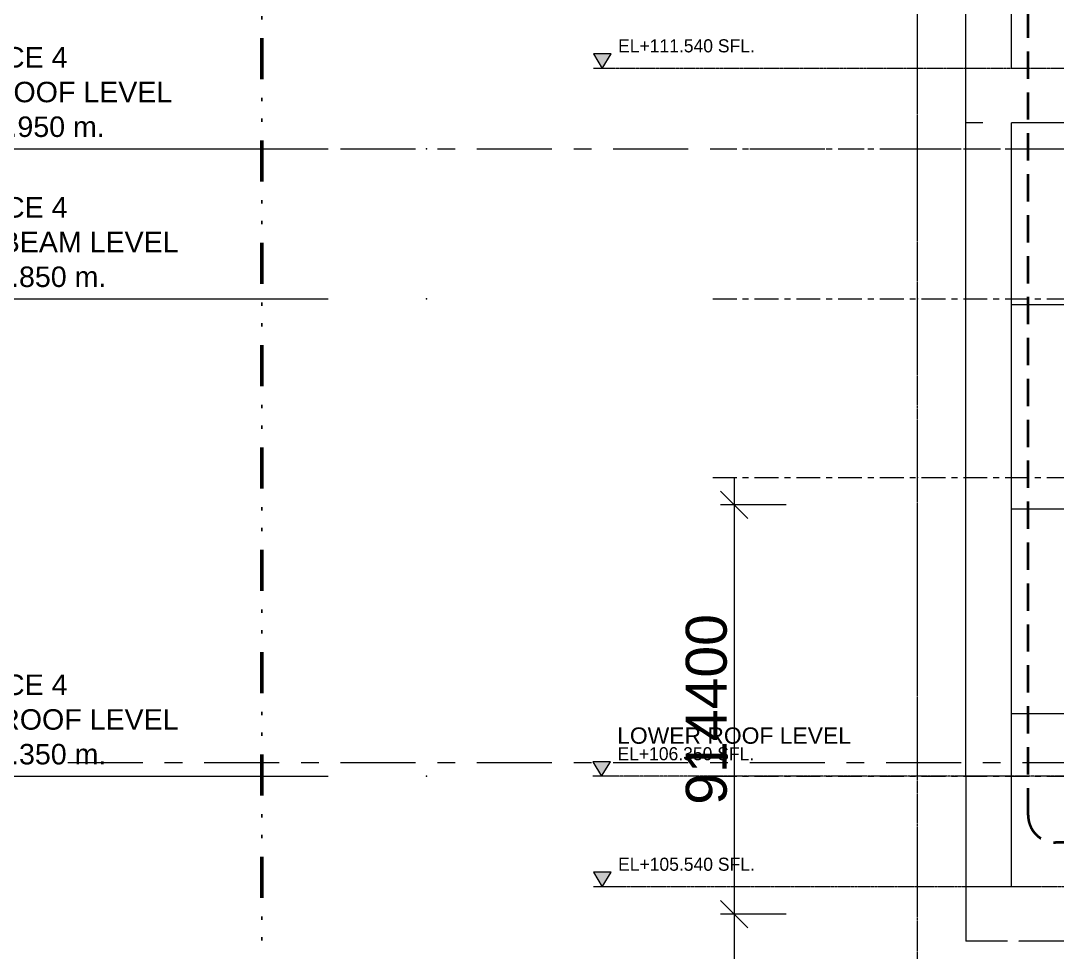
# Model space of a CAD drawing. Header units: millimetres. Extents: x 663313 to 1226001, y 1431724 to 1620898.
# Drawn here: x 946318 to 953918, y 1512665 to 1519494 of the extents above; entities that cross this region are included whole.
import ezdxf
from ezdxf.enums import TextEntityAlignment as Align

# ---------------------------------------------------------------- set-up
doc = ezdxf.new("R2010")
doc.units = ezdxf.units.MM
for name, pattern in [('CENTER', [50.8, 31.75, -6.35, 6.35, -6.35]), ('DPA_Boundary Line 100', [750, 0, -150, 300, -150, 0, -150]), ('DPA_Grid _ Level 100', [1000, 550, -160, 130, -160]), ('DPA_Hidden 50', [300, 200, -100]), ('Grid Line', [22.225, 12.7, -3.175, 3.175, -3.175]), ('HIDDEN', [0.375, 0.25, -0.125]), ('TA_GL_000.70000', [1.925, 0.7, -0.175, 0.175, -0.175, 0.7])]:
    doc.linetypes.add(name, pattern=pattern)
doc.layers.get('Defpoints').update_dxf_attribs({"color": 140})
doc.layers.add('000 - 0_HIDE_OBJ_FRAMING_DEF_SUB', color=1, linetype='Continuous', plot=False)
for name, color, linetype in [('000 - 0_SYM_DWG_GRIDLINE_MAIN_COLOR_251', 251, 'Continuous'), ('000 - 0_SYM_DWG_LEVEL_MAIN_COLOR_2', 2, 'Continuous'), ('000 - 0_SYM_DWG_LEVEL_TEXT', 3, 'Continuous'), ('000 - 0_SYM_DWG_SLOPE-SYM_TEXT_COLOR_3', 3, 'Continuous'), ('000 - GRID', 251, 'CENTER')]:
    doc.layers.add(name, color=color, linetype=linetype)
doc.styles.add('ANGSANA', font='angsana.shx', dxfattribs={"width": 0.9})
doc.styles.add('Arial', font='arial.ttf')
doc.styles.add('Arial_1', font='arial.ttf', dxfattribs={"height": 125})
doc.styles.add('Arial_2', font='arial.ttf', dxfattribs={"height": 300})
doc.styles.add('TA', font='', dxfattribs={"height": 4.5})
doc.styles.get('TA').set_extended_font_data('Cordia New')
doc.dimstyles.new('Dim - 40 - End', dxfattribs={"dimscale": 0.04, "dimtxt": 3, "dimasz": 1, "dimexe": 0, "dimexo": 2.5, "dimgap": 1.5, "dimtad": 1, "dimdec": 0, "dimlfac": 1000, "dimzin": 1, "dimdsep": 46, "dimtxsty": 'Arial', "dimblk": 'END', "dimcen": 0.09, "dimclrd": 1, "dimclre": 49, "dimclrt": 3, "dimadec": 0, "dimazin": 0, "dimtfac": 1, "dimtdec": 0, "dimtix": 1, "dimtofl": 0, "dimtmove": 2, "dimatfit": 3, "dimfxl": 1, "dimtfill": 1, "dimtfillclr": 256, "dimtolj": 1, "dimtzin": 0, "dimarcsym": 0})
doc.dimstyles.new('DPA-DIM-3_0_T-T', dxfattribs={"dimscale": 304.8, "dimtxt": 1.004192, "dimasz": 0.656168, "dimexe": 0.328084, "dimexo": 0.0625, "dimgap": 0.164042, "dimtad": 1, "dimdec": 0, "dimlfac": 304.8, "dimzin": 0, "dimdsep": 46, "dimtxsty": 'Arial_2', "dimblk1": 'OBLIQUE', "dimblk2": 'OBLIQUE', "dimsah": 1, "dimcen": 0.09, "dimdle": 0.656168, "dimadec": 8, "dimazin": 0, "dimtfac": 1, "dimtdec": 4, "dimtix": 1, "dimtmove": 0, "dimatfit": 3, "dimfxl": 0.004306, "dimfxlon": 1, "dimtvp": 1, "dimtolj": 1, "dimtzin": 0, "dimarcsym": 2})

# ---------------------------------------------------------------- blocks, each defined once
blk = doc.blocks.new('*U4822')
at = {"layer": '000 - 0_SYM_DWG_GRIDLINE_MAIN_COLOR_251', "color": 0, "linetype": 'ByBlock', "ltscale": 5}
blk.add_line((20, 0), (-303.2, 0), dxfattribs=at)
at = {"style": 'TA', "flags": 1}
blk.add_attdef('LOCATION', (6, -6), '', height=4.5, rotation=270, dxfattribs=at)
at = {"layer": '000 - 0_SYM_DWG_SLOPE-SYM_TEXT_COLOR_3', "style": 'Arial'}
blk.add_attdef('GRID-HEAD', text='', height=4, rotation=90, dxfattribs=at).set_placement((40, 0), align=Align.MIDDLE_CENTER)
blk = doc.blocks.new('*U4825')
at = {"layer": '000 - 0_SYM_DWG_GRIDLINE_MAIN_COLOR_251', "color": 0, "linetype": 'ByBlock', "ltscale": 5}
blk.add_line((30, 0), (-326, 0), dxfattribs=at)
at = {"layer": '000 - 0_SYM_DWG_GRIDLINE_MAIN_COLOR_251', "color": 0}
blk.add_point((0, 0), dxfattribs=at)
at = {"style": 'TA', "flags": 1}
blk.add_attdef('LOCATION', (6, -6), '', height=4.5, rotation=270, dxfattribs=at)
blk = doc.blocks.new('*U4821')
at = {"layer": '000 - 0_SYM_DWG_LEVEL_MAIN_COLOR_2'}
blk.add_hatch(color=256, dxfattribs=at).paths.add_polyline_path([(-80.41, 5.18), (-83.4, 0), (-86.39, 5.18)])
blk.add_point((0, 0))
at = {"layer": '000 - 0_SYM_DWG_GRIDLINE_MAIN_COLOR_251'}
blk.add_lwpolyline([(-83.4, 0), (-23.4, 0), (-18.9, 0), (-14.4, 0)], dxfattribs=at)
at = {"layer": '000 - 0_SYM_DWG_LEVEL_MAIN_COLOR_2', "lineweight": 25}
for p, q in [((-80.41, 5.18), (-86.39, 5.18)), ((-86.39, 5.18), (-83.4, 0)), ((-83.4, 0), (-80.41, 5.18))]:
    blk.add_line(p, q, dxfattribs=at)
at = {"layer": '000 - 0_SYM_DWG_LEVEL_TEXT', "style": 'Arial_1'}
for tag, p in [('LV_NAME_1', (-79.18, 11.92)), ('LV_NAME_2', (-79.19, 6.83)), ('LV_NAME_3', (-79.2, 1.74))]:
    blk.add_attdef(tag, p, '', height=3, dxfattribs=at)
blk = doc.blocks.new('W-1-PP18-ST_ENT4_REV00_20260602-145720_ELEVATION_3_DIMS')
at = {"color": 6, "xscale": 50, "yscale": 50, "zscale": 50}
for p, values in [((-18400, 110950), {'LV_NAME_1': 'ENTRANCE 4', 'LV_NAME_2': 'UPPER ROOF LEVEL', 'LV_NAME_3': 'FFL +110.950 m.'}), ((-18400, 109850), {'LV_NAME_1': 'ENTRANCE 4', 'LV_NAME_2': 'TOP OF BEAM LEVEL', 'LV_NAME_3': 'SFL +109.850 m.'}), ((-18400, 106350), {'LV_NAME_1': 'ENTRANCE 4', 'LV_NAME_2': 'LOWER ROOF LEVEL', 'LV_NAME_3': 'SFL +106.350 m.'})]:
    blk.add_blockref('*U4821', p, dxfattribs=at).add_auto_attribs(values)
at = {"layer": '000 - GRID', "linetype": 'TA_GL_000.70000', "xscale": 50, "yscale": 50, "zscale": 50}
for name, p, rotation in [('*U4822', (-14800, 101200), 270), ('*U4825', (-14800, 110950), 180), ('*U4825', (-14800, 109850), 180), ('*U4825', (-14800, 108540), 180), ('*U4825', (-14800, 106350), 180)]:
    blk.add_blockref(name, p, dxfattribs=dict(at, rotation=rotation))
blk = doc.blocks.new('DPA_AN_Callout - DPA_AN_Callout-24593721-ENT 4 ELE-3 sheet')
at = {"layer": '000 - 0_HIDE_OBJ_FRAMING_DEF_SUB', "linetype": 'DPA_Hidden 50', "lineweight": 50}
for p, q in [((-1811166.6, 106063.9), (-1811166.6, 115371.7)), ((-1801515.9, 105863.9), (-1810966.6, 105863.9))]:
    blk.add_line(p, q, dxfattribs=at)
blk.add_arc((-1810966.6, 106063.9), 200, 180, 270, dxfattribs=at)
blk = doc.blocks.new('_Oblique')
at = {"color": 0, "linetype": 'ByBlock', "lineweight": -2}
blk.add_line((-0.5, -0.5), (0.5, 0.5), dxfattribs=at)
blk = doc.blocks.new('*D4506')
at = {"layer": '000 - 0_HIDE_OBJ_FRAMING_DEF_SUB', "color": 0, "lineweight": -2, "transparency": 16777216}
for p, q in [((-16142.8, 108540), (-16142.8, 105140)), ((-15761.9, 108340), (-16242.8, 108340)), ((-15761.9, 105340), (-16242.8, 105340))]:
    blk.add_line(p, q, dxfattribs=at)
at = {"layer": 'Defpoints', "color": 0, "transparency": 16777216}
for p in [(-15742.8, 108340), (-16142.8, 105340), (-15742.8, 105340)]:
    blk.add_point(p, dxfattribs=at)
at = {"layer": '000 - 0_HIDE_OBJ_FRAMING_DEF_SUB', "color": 0, "lineweight": -2, "transparency": 16777216, "xscale": 200, "yscale": 200, "zscale": 200}
for p, rotation in [((-16142.8, 108340), 90), ((-16142.8, 105340), 270)]:
    blk.add_blockref('_Oblique', p, dxfattribs=dict(at, rotation=rotation))
at = {"layer": '000 - 0_HIDE_OBJ_FRAMING_DEF_SUB', "color": 0, "transparency": 16777216, "insert": (-16346, 106840), "char_height": 300, "width": 1107.531, "attachment_point": 5, "rotation": 90, "style": 'Arial_2'}
blk.add_mtext('\\A1;914400', dxfattribs=at)
blk = doc.blocks.new('*D4507')
at = {"layer": '000 - 0_HIDE_OBJ_FRAMING_DEF_SUB', "color": 0, "lineweight": -2, "transparency": 16777216}
for p, q in [((-16142.8, 105540), (-16142.8, 101000)), ((-15761.9, 105340), (-16242.8, 105340)), ((-15761.9, 101200), (-16242.8, 101200))]:
    blk.add_line(p, q, dxfattribs=at)
at = {"layer": 'Defpoints', "color": 0, "transparency": 16777216}
for p in [(-15742.8, 105340), (-16142.8, 101200), (-15742.8, 101200)]:
    blk.add_point(p, dxfattribs=at)
at = {"layer": '000 - 0_HIDE_OBJ_FRAMING_DEF_SUB', "color": 0, "lineweight": -2, "transparency": 16777216, "xscale": 200, "yscale": 200, "zscale": 200}
for p, rotation in [((-16142.8, 105340), 90), ((-16142.8, 101200), 270)]:
    blk.add_blockref('_Oblique', p, dxfattribs=dict(at, rotation=rotation))
at = {"layer": '000 - 0_HIDE_OBJ_FRAMING_DEF_SUB', "color": 0, "transparency": 16777216, "insert": (-16346, 103270), "char_height": 300, "width": 1107.531, "attachment_point": 5, "rotation": 90, "style": 'Arial_2'}
blk.add_mtext('\\A1;1261872', dxfattribs=at)
blk = doc.blocks.new('END')
at = {"color": 1}
for p, q in [((2, 0), (-2, 0)), ((0, 2), (0, -2))]:
    blk.add_line(p, q, dxfattribs=at)
at = {"color": 3}
blk.add_line((-1, -1), (1, 1), dxfattribs=at)
blk = doc.blocks.new('*D5003')
at = {"layer": '000 - 0_HIDE_OBJ_FRAMING_DEF_SUB', "color": 49, "lineweight": -2, "transparency": 16777216}
for p, q in [((-13910.3, 106807.5), (-14109.5, 106807.5)), ((-13910.3, 105540), (-14109.5, 105540))]:
    blk.add_line(p, q, dxfattribs=at)
at = {"layer": '000 - 0_HIDE_OBJ_FRAMING_DEF_SUB', "color": 1, "lineweight": -2, "transparency": 16777216}
blk.add_line((-14109.5, 105540), (-14109.5, 106807.5), dxfattribs=at)
at = {"layer": 'Defpoints', "color": 0, "transparency": 16777216}
for p in [(-14109.5, 106807.5), (-13910.2, 106807.5), (-13910.2, 105540)]:
    blk.add_point(p, dxfattribs=at)
at = {"layer": '000 - 0_HIDE_OBJ_FRAMING_DEF_SUB', "color": 1, "lineweight": -2, "transparency": 16777216, "xscale": 0.04, "yscale": 0.04, "zscale": 0.04}
for p, rotation in [((-14109.5, 106807.5), 90), ((-14109.5, 105540), 270)]:
    blk.add_blockref('END', p, dxfattribs=dict(at, rotation=rotation))
at = {"layer": '000 - 0_HIDE_OBJ_FRAMING_DEF_SUB', "color": 3, "transparency": 16777216, "insert": (-14109.6, 106173.7), "char_height": 0.12, "attachment_point": 5, "rotation": 90, "style": 'Arial', "bg_fill": 3, "box_fill_scale": 1.1, "bg_fill_color": 256, "bg_fill_true_color": 13158600, "bg_fill_transparency": 0}
blk.add_mtext('\\A1;1267500', dxfattribs=at)
blk = doc.blocks.new('*D5004')
at = {"layer": '000 - 0_HIDE_OBJ_FRAMING_DEF_SUB', "color": 49, "lineweight": -2, "transparency": 16777216}
for p, q in [((-13962.5, 108307.5), (-14109.5, 108307.5)), ((-13910.3, 106807.5), (-14109.5, 106807.5))]:
    blk.add_line(p, q, dxfattribs=at)
at = {"layer": '000 - 0_HIDE_OBJ_FRAMING_DEF_SUB', "color": 1, "lineweight": -2, "transparency": 16777216}
blk.add_line((-14109.5, 106807.5), (-14109.5, 108307.5), dxfattribs=at)
at = {"layer": 'Defpoints', "color": 0, "transparency": 16777216}
for p in [(-14109.5, 108307.5), (-13962.4, 108307.5), (-13910.2, 106807.5)]:
    blk.add_point(p, dxfattribs=at)
at = {"layer": '000 - 0_HIDE_OBJ_FRAMING_DEF_SUB', "color": 1, "lineweight": -2, "transparency": 16777216, "xscale": 0.04, "yscale": 0.04, "zscale": 0.04}
for p, rotation in [((-14109.5, 108307.5), 90), ((-14109.5, 106807.5), 270)]:
    blk.add_blockref('END', p, dxfattribs=dict(at, rotation=rotation))
at = {"layer": '000 - 0_HIDE_OBJ_FRAMING_DEF_SUB', "color": 3, "transparency": 16777216, "insert": (-14109.6, 107557.5), "char_height": 0.12, "attachment_point": 5, "rotation": 90, "style": 'Arial', "bg_fill": 3, "box_fill_scale": 1.1, "bg_fill_color": 256, "bg_fill_true_color": 13158600, "bg_fill_transparency": 0}
blk.add_mtext('\\A1;1500000', dxfattribs=at)
blk = doc.blocks.new('*D5005')
at = {"layer": '000 - 0_HIDE_OBJ_FRAMING_DEF_SUB', "color": 49, "lineweight": -2, "transparency": 16777216}
for p, q in [((-13963.7, 109807.5), (-14109.5, 109807.5)), ((-13962.5, 108307.5), (-14109.5, 108307.5))]:
    blk.add_line(p, q, dxfattribs=at)
at = {"layer": '000 - 0_HIDE_OBJ_FRAMING_DEF_SUB', "color": 1, "lineweight": -2, "transparency": 16777216}
blk.add_line((-14109.5, 108307.5), (-14109.5, 109807.5), dxfattribs=at)
at = {"layer": 'Defpoints', "color": 0, "transparency": 16777216}
for p in [(-14109.5, 109807.5), (-13963.6, 109807.5), (-13962.4, 108307.5)]:
    blk.add_point(p, dxfattribs=at)
at = {"layer": '000 - 0_HIDE_OBJ_FRAMING_DEF_SUB', "color": 1, "lineweight": -2, "transparency": 16777216, "xscale": 0.04, "yscale": 0.04, "zscale": 0.04}
for p, rotation in [((-14109.5, 109807.5), 90), ((-14109.5, 108307.5), 270)]:
    blk.add_blockref('END', p, dxfattribs=dict(at, rotation=rotation))
at = {"layer": '000 - 0_HIDE_OBJ_FRAMING_DEF_SUB', "color": 3, "transparency": 16777216, "insert": (-14109.6, 109057.5), "char_height": 0.12, "attachment_point": 5, "rotation": 90, "style": 'Arial', "bg_fill": 3, "box_fill_scale": 1.1, "bg_fill_color": 256, "bg_fill_true_color": 13158600, "bg_fill_transparency": 0}
blk.add_mtext('\\A1;1500000', dxfattribs=at)
blk = doc.blocks.new('*D5006')
at = {"layer": '000 - 0_HIDE_OBJ_FRAMING_DEF_SUB', "color": 49, "lineweight": -2, "transparency": 16777216}
for p, q in [((-13971.5, 111140), (-14109.5, 111140)), ((-13971.5, 109807.5), (-14109.5, 109807.5))]:
    blk.add_line(p, q, dxfattribs=at)
at = {"layer": '000 - 0_HIDE_OBJ_FRAMING_DEF_SUB', "color": 1, "lineweight": -2, "transparency": 16777216}
blk.add_line((-14109.5, 109807.5), (-14109.5, 111140), dxfattribs=at)
at = {"layer": 'Defpoints', "color": 0, "transparency": 16777216}
for p in [(-14109.5, 111140), (-13971.4, 111140), (-13971.4, 109807.5)]:
    blk.add_point(p, dxfattribs=at)
at = {"layer": '000 - 0_HIDE_OBJ_FRAMING_DEF_SUB', "color": 1, "lineweight": -2, "transparency": 16777216, "xscale": 0.04, "yscale": 0.04, "zscale": 0.04}
for p, rotation in [((-14109.5, 111140), 90), ((-14109.5, 109807.5), 270)]:
    blk.add_blockref('END', p, dxfattribs=dict(at, rotation=rotation))
at = {"layer": '000 - 0_HIDE_OBJ_FRAMING_DEF_SUB', "color": 3, "transparency": 16777216, "insert": (-14109.6, 110473.7), "char_height": 0.12, "attachment_point": 5, "rotation": 90, "style": 'Arial', "bg_fill": 3, "box_fill_scale": 1.1, "bg_fill_color": 256, "bg_fill_true_color": 13158600, "bg_fill_transparency": 0}
blk.add_mtext('\\A1;1332500', dxfattribs=at)
blk = doc.blocks.new('*D5007')
at = {"layer": '000 - 0_HIDE_OBJ_FRAMING_DEF_SUB', "color": 49, "lineweight": -2, "transparency": 16777216}
for p, q in [((-14319.8, 111540), (-14443.6, 111540)), ((-14319.8, 111140), (-14443.6, 111140))]:
    blk.add_line(p, q, dxfattribs=at)
at = {"layer": '000 - 0_HIDE_OBJ_FRAMING_DEF_SUB', "color": 1, "lineweight": -2, "transparency": 16777216}
blk.add_line((-14443.6, 111140), (-14443.6, 111540), dxfattribs=at)
at = {"layer": 'Defpoints', "color": 0, "transparency": 16777216}
for p in [(-14443.6, 111540), (-14319.7, 111540), (-14319.7, 111140)]:
    blk.add_point(p, dxfattribs=at)
at = {"layer": '000 - 0_HIDE_OBJ_FRAMING_DEF_SUB', "color": 1, "lineweight": -2, "transparency": 16777216, "xscale": 0.04, "yscale": 0.04, "zscale": 0.04}
for p, rotation in [((-14443.6, 111540), 90), ((-14443.6, 111140), 270)]:
    blk.add_blockref('END', p, dxfattribs=dict(at, rotation=rotation))
at = {"layer": '000 - 0_HIDE_OBJ_FRAMING_DEF_SUB', "color": 3, "transparency": 16777216, "insert": (-14443.7, 111340), "char_height": 0.12, "attachment_point": 5, "rotation": 90, "style": 'Arial', "bg_fill": 3, "box_fill_scale": 1.1, "bg_fill_color": 256, "bg_fill_true_color": 13158600, "bg_fill_transparency": 0}
blk.add_mtext('\\A1;400000', dxfattribs=at)
blk = doc.blocks.new('*D5008')
at = {"layer": '000 - 0_HIDE_OBJ_FRAMING_DEF_SUB', "color": 49, "lineweight": -2, "transparency": 16777216}
for p, q in [((-14005.6, 112807.5), (-14109.5, 112807.5)), ((-14005.6, 111540), (-14109.5, 111540))]:
    blk.add_line(p, q, dxfattribs=at)
at = {"layer": '000 - 0_HIDE_OBJ_FRAMING_DEF_SUB', "color": 1, "lineweight": -2, "transparency": 16777216}
blk.add_line((-14109.5, 111540), (-14109.5, 112807.5), dxfattribs=at)
at = {"layer": 'Defpoints', "color": 0, "transparency": 16777216}
for p in [(-14109.5, 112807.5), (-14005.5, 112807.5), (-14005.5, 111540)]:
    blk.add_point(p, dxfattribs=at)
at = {"layer": '000 - 0_HIDE_OBJ_FRAMING_DEF_SUB', "color": 1, "lineweight": -2, "transparency": 16777216, "xscale": 0.04, "yscale": 0.04, "zscale": 0.04}
for p, rotation in [((-14109.5, 112807.5), 90), ((-14109.5, 111540), 270)]:
    blk.add_blockref('END', p, dxfattribs=dict(at, rotation=rotation))
at = {"layer": '000 - 0_HIDE_OBJ_FRAMING_DEF_SUB', "color": 3, "transparency": 16777216, "insert": (-14109.6, 112173.7), "char_height": 0.12, "attachment_point": 5, "rotation": 90, "style": 'Arial', "bg_fill": 3, "box_fill_scale": 1.1, "bg_fill_color": 256, "bg_fill_true_color": 13158600, "bg_fill_transparency": 0}
blk.add_mtext('\\A1;1267500', dxfattribs=at)
blk = doc.blocks.new('*D5011')
at = {"layer": '000 - 0_HIDE_OBJ_FRAMING_DEF_SUB', "color": 49, "lineweight": -2, "transparency": 16777216}
for p, q in [((-14139.8, 105540), (-14443.6, 105540)), ((-14139.8, 105140), (-14443.6, 105140))]:
    blk.add_line(p, q, dxfattribs=at)
at = {"layer": '000 - 0_HIDE_OBJ_FRAMING_DEF_SUB', "color": 1, "lineweight": -2, "transparency": 16777216}
blk.add_line((-14443.6, 105540), (-14443.6, 105140), dxfattribs=at)
at = {"layer": 'Defpoints', "color": 0, "transparency": 16777216}
for p in [(-14139.7, 105540), (-14443.6, 105140), (-14139.7, 105140)]:
    blk.add_point(p, dxfattribs=at)
at = {"layer": '000 - 0_HIDE_OBJ_FRAMING_DEF_SUB', "color": 1, "lineweight": -2, "transparency": 16777216, "xscale": 0.04, "yscale": 0.04, "zscale": 0.04}
for p, rotation in [((-14443.6, 105540), 90), ((-14443.6, 105140), 270)]:
    blk.add_blockref('END', p, dxfattribs=dict(at, rotation=rotation))
at = {"layer": '000 - 0_HIDE_OBJ_FRAMING_DEF_SUB', "color": 3, "transparency": 16777216, "insert": (-14443.7, 105340), "char_height": 0.12, "attachment_point": 5, "rotation": 90, "style": 'Arial', "bg_fill": 3, "box_fill_scale": 1.1, "bg_fill_color": 256, "bg_fill_true_color": 13158600, "bg_fill_transparency": 0}
blk.add_mtext('\\A1;400000', dxfattribs=at)
blk = doc.blocks.new('*D5012')
at = {"layer": '000 - 0_HIDE_OBJ_FRAMING_DEF_SUB', "color": 49, "lineweight": -2, "transparency": 16777216}
for p, q in [((-14323, 111140), (-14443.6, 111140)), ((-14323, 106350), (-14443.6, 106350))]:
    blk.add_line(p, q, dxfattribs=at)
at = {"layer": '000 - 0_HIDE_OBJ_FRAMING_DEF_SUB', "color": 1, "lineweight": -2, "transparency": 16777216}
blk.add_line((-14443.6, 106350), (-14443.6, 111140), dxfattribs=at)
at = {"layer": 'Defpoints', "color": 0, "transparency": 16777216}
for p in [(-14443.6, 111140), (-14322.9, 111140), (-14322.9, 106350)]:
    blk.add_point(p, dxfattribs=at)
at = {"layer": '000 - 0_HIDE_OBJ_FRAMING_DEF_SUB', "color": 1, "lineweight": -2, "transparency": 16777216, "xscale": 0.04, "yscale": 0.04, "zscale": 0.04}
for p, rotation in [((-14443.6, 111140), 90), ((-14443.6, 106350), 270)]:
    blk.add_blockref('END', p, dxfattribs=dict(at, rotation=rotation))
at = {"layer": '000 - 0_HIDE_OBJ_FRAMING_DEF_SUB', "color": 3, "transparency": 16777216, "insert": (-14443.7, 108745), "char_height": 0.12, "attachment_point": 5, "rotation": 90, "style": 'Arial', "bg_fill": 3, "box_fill_scale": 1.1, "bg_fill_color": 256, "bg_fill_true_color": 13158600, "bg_fill_transparency": 0}
blk.add_mtext('\\A1;4790000', dxfattribs=at)
blk = doc.blocks.new('*D5013')
at = {"layer": '000 - 0_HIDE_OBJ_FRAMING_DEF_SUB', "color": 49, "lineweight": -2, "transparency": 16777216}
for p, q in [((-14305.9, 114250), (-14443.6, 114250)), ((-14305.9, 111540), (-14443.6, 111540))]:
    blk.add_line(p, q, dxfattribs=at)
at = {"layer": '000 - 0_HIDE_OBJ_FRAMING_DEF_SUB', "color": 1, "lineweight": -2, "transparency": 16777216}
blk.add_line((-14443.6, 111540), (-14443.6, 114250), dxfattribs=at)
at = {"layer": 'Defpoints', "color": 0, "transparency": 16777216}
for p in [(-14443.6, 114250), (-14305.8, 114250), (-14305.8, 111540)]:
    blk.add_point(p, dxfattribs=at)
at = {"layer": '000 - 0_HIDE_OBJ_FRAMING_DEF_SUB', "color": 1, "lineweight": -2, "transparency": 16777216, "xscale": 0.04, "yscale": 0.04, "zscale": 0.04}
for p, rotation in [((-14443.6, 114250), 90), ((-14443.6, 111540), 270)]:
    blk.add_blockref('END', p, dxfattribs=dict(at, rotation=rotation))
at = {"layer": '000 - 0_HIDE_OBJ_FRAMING_DEF_SUB', "color": 3, "transparency": 16777216, "insert": (-14443.7, 112895), "char_height": 0.12, "attachment_point": 5, "rotation": 90, "style": 'Arial', "bg_fill": 3, "box_fill_scale": 1.1, "bg_fill_color": 256, "bg_fill_true_color": 13158600, "bg_fill_transparency": 0}
blk.add_mtext('\\A1;2710000', dxfattribs=at)
blk = doc.blocks.new('LEV-SEC')
at = {"layer": '000 - 0_HIDE_OBJ_FRAMING_DEF_SUB'}
blk.add_hatch(color=256, dxfattribs=at).paths.add_polyline_path([(-1.62, 2.67), (0, 0), (1.62, 2.67)])
for p, q in [((-1.62, 2.67), (0, 0)), ((1.62, 2.67), (-1.62, 2.67)), ((0, 0), (1.62, 2.67)), ((1.62, 0), (-1.62, 0))]:
    blk.add_line(p, q, dxfattribs=at)
at = {"layer": '000 - 0_HIDE_OBJ_FRAMING_DEF_SUB', "style": 'ANGSANA'}
blk.add_attdef('ELEVATION', text='', height=2.4, dxfattribs=at).set_placement((2.91, 2.21), align=Align.BOTTOM_LEFT)
blk = doc.blocks.new('*D5047')
at = {"layer": '000 - 0_HIDE_OBJ_FRAMING_DEF_SUB', "color": 49, "lineweight": -2, "transparency": 16777216}
for p, q in [((-14137.4, 106350), (-14443.6, 106350)), ((-14137.4, 105540), (-14443.6, 105540))]:
    blk.add_line(p, q, dxfattribs=at)
at = {"layer": '000 - 0_HIDE_OBJ_FRAMING_DEF_SUB', "color": 1, "lineweight": -2, "transparency": 16777216}
blk.add_line((-14443.6, 106350), (-14443.6, 105540), dxfattribs=at)
at = {"layer": 'Defpoints', "color": 0, "transparency": 16777216}
for p in [(-14137.3, 106350), (-14443.6, 105540), (-14137.3, 105540)]:
    blk.add_point(p, dxfattribs=at)
at = {"layer": '000 - 0_HIDE_OBJ_FRAMING_DEF_SUB', "color": 1, "lineweight": -2, "transparency": 16777216, "xscale": 0.04, "yscale": 0.04, "zscale": 0.04}
for p, rotation in [((-14443.6, 106350), 90), ((-14443.6, 105540), 270)]:
    blk.add_blockref('END', p, dxfattribs=dict(at, rotation=rotation))
at = {"layer": '000 - 0_HIDE_OBJ_FRAMING_DEF_SUB', "color": 3, "transparency": 16777216, "insert": (-14443.7, 105945), "char_height": 0.12, "attachment_point": 5, "rotation": 90, "style": 'Arial', "bg_fill": 3, "box_fill_scale": 1.1, "bg_fill_color": 256, "bg_fill_true_color": 13158600, "bg_fill_transparency": 0}
blk.add_mtext('\\A1;810000', dxfattribs=at)
blk = doc.blocks.new('W-1-PP18-ST_ENT4_REV00_20260602-153342_ELEVATION_3_EX')
at = {"layer": '000 - 0_HIDE_OBJ_FRAMING_DEF_SUB', "linetype": 'DPA_Grid _ Level 100'}
for p, q in [((-14800, 98360.1562), (-14800, 117610.3542)), ((-21029.5361, 110950), (7102.1056, 110950)), ((-21029.5361, 106450), (7102.1056, 106450))]:
    blk.add_line(p, q, dxfattribs=at)
at = {"layer": '000 - 0_HIDE_OBJ_FRAMING_DEF_SUB', "linetype": 'DPA_Boundary Line 100', "lineweight": 100}
blk.add_line((-19607.1092, 116411.7567), (-19607.1092, 101200), dxfattribs=at)
at = {"layer": '000 - 0_HIDE_OBJ_FRAMING_DEF_SUB'}
blk.add_blockref('DPA_AN_Callout - DPA_AN_Callout-24593721-ENT 4 ELE-3 sheet', (1797178.8102, 0), dxfattribs=at)
for base, p1, p2, override, picture, middle in [((-16142.8222, 105340), (-15742.8222, 108340), (-15742.8222, 105340), {"dimpost": '<>', "dimfxl": 3000}, '*D4506', (-16345.9941, 106840)), ((-16142.8222, 101200), (-15742.8222, 105340), (-15742.8222, 101200), {"dimpost": '<>', "dimfxl": 4140}, '*D4507', (-16345.9941, 103270))]:
    dim = blk.add_linear_dim(base=base, p1=p1, p2=p2, angle=90, dimstyle='DPA-DIM-3_0_T-T', override=override, dxfattribs=at)
    dim.commit()
    dim.dimension.update_dxf_attribs({"geometry": picture, "text_midpoint": middle})
blk = doc.blocks.new('W-1-PP18-ST_ENT4_REV00_20260602-153434_ELEVATION_3_ST')
at = {"layer": '000 - 0_HIDE_OBJ_FRAMING_DEF_SUB', "linetype": 'Grid Line'}
blk.add_line((-14800, 103564.3907), (-14800, 116682.8551), dxfattribs=at)
at = {"layer": '000 - 0_HIDE_OBJ_FRAMING_DEF_SUB', "linetype": 'Grid Line', "ltscale": 0.6}
for p, q in [((-13000, 111540), (-17111.0505, 111540)), ((-7850, 106350), (-17111.0505, 106350)), ((-4905, 105540), (-17111.0505, 105540))]:
    blk.add_line(p, q, dxfattribs=at)
at = {"layer": '000 - 0_HIDE_OBJ_FRAMING_DEF_SUB', "linetype": 'HIDDEN', "ltscale": 10}
for p, q in [((-13000, 111140), (-14059.1734, 111140)), ((-12929.9974, 109807.5), (-13989.1708, 109807.5)), ((-12929.9975, 108307.5), (-13989.1709, 108307.5)), ((-12929.9975, 106807.5), (-13989.1709, 106807.5)), ((-13000, 105140), (-14059.1734, 105140))]:
    blk.add_line(p, q, dxfattribs=at)
at = {"layer": '000 - 0_HIDE_OBJ_FRAMING_DEF_SUB', "xscale": 40, "yscale": 40, "zscale": 40}
for p, values in [((-17111.0505, 111540), {'ELEVATION': 'EL+111.540 SFL.'}), ((-17115.664, 106350), {'ELEVATION': 'EL+106.350 SFL.'}), ((-17111.0505, 105540), {'ELEVATION': 'EL+105.540 SFL.'})]:
    blk.add_blockref('LEV-SEC', p, dxfattribs=at).add_auto_attribs(values)
at = {"layer": '000 - 0_HIDE_OBJ_FRAMING_DEF_SUB', "style": 'Arial'}
blk.add_text('LOWER ROOF LEVEL', height=120, dxfattribs=at).set_placement((-17001.0388, 106588.3073))
at = {"layer": '000 - 0_HIDE_OBJ_FRAMING_DEF_SUB', "color": 1}
for base, p1, p2, picture, middle in [((-14109.4658, 112807.5), (-14005.5034, 111540), (-14005.5034, 112807.5), '*D5008', (-14109.5871, 112173.75)), ((-14443.5791, 111540), (-14319.72, 111140), (-14319.72, 111540), '*D5007', (-14443.7004, 111340)), ((-14109.4658, 106807.5), (-13910.2492, 105540), (-13910.2492, 106807.5), '*D5003', (-14109.5871, 106173.75))]:
    dim = blk.add_linear_dim(base=base, p1=p1, p2=p2, angle=90, dimstyle='Dim - 40 - End', dxfattribs=at)
    dim.commit()
    dim.dimension.update_dxf_attribs({"geometry": picture, "text_midpoint": middle})
for base, p1, p2, picture, middle in [((-14443.5791, 114250), (-14305.847, 111540), (-14305.847, 114250), '*D5013', (-14443.7004, 112895)), ((-14443.5791, 111140), (-14322.9007, 106350), (-14322.9007, 111140), '*D5012', (-14443.7004, 108745)), ((-14109.4658, 108307.5), (-13910.2492, 106807.5), (-13962.3909, 108307.5), '*D5004', (-14109.5871, 107557.5)), ((-14443.5791, 105140), (-14139.7222, 105540), (-14139.7222, 105140), '*D5011', (-14443.7004, 105340))]:
    dim = blk.add_linear_dim(base=base, p1=p1, p2=p2, angle=90, dimstyle='Dim - 40 - End', dxfattribs=at)
    dim.commit()
    dim.dimension.update_dxf_attribs({"geometry": picture, "text_midpoint": middle})
for base, p1, p2, picture, middle in [((-14109.4658, 109807.5), (-13962.3909, 108307.5), (-13963.5518, 109807.5), '*D5005', (-14109.5871, 109057.5)), ((-14443.5791, 105540), (-14137.2694, 106350), (-14137.2694, 105540), '*D5047', (-14443.7004, 105945))]:
    dim = blk.add_linear_dim(base=base, p1=p1, p2=p2, angle=90, dimstyle='Dim - 40 - End', dxfattribs=at)
    dim.commit()
    dim.dimension.update_dxf_attribs({"geometry": picture, "text_midpoint": middle})
dim = blk.add_linear_dim(base=(-14109.4658, 111140), p1=(-13971.3709, 109807.5), p2=(-13971.3709, 111140), angle=90, dimstyle='Dim - 40 - End', dxfattribs=at)
dim.commit()
dim.dimension.update_dxf_attribs({"geometry": '*D5006', "text_midpoint": (-14109.5871, 110473.75)})

msp = doc.modelspace()

# ---------------------------------------------------------------- block references
msp.add_blockref('W-1-PP18-ST_ENT4_REV00_20260602-153434_ELEVATION_3_ST', (967692.4165, 1407605.0011))

# ---------------------------------------------------------------- next in the draw order: block references
msp.add_blockref('W-1-PP18-ST_ENT4_REV00_20260602-145720_ELEVATION_3_DIMS', (967692.4165, 1407605.0011))

# ---------------------------------------------------------------- next in the draw order: block references
msp.add_blockref('W-1-PP18-ST_ENT4_REV00_20260602-153342_ELEVATION_3_EX', (967692.4165, 1407605.0011))

doc.saveas('drawing.dxf')
